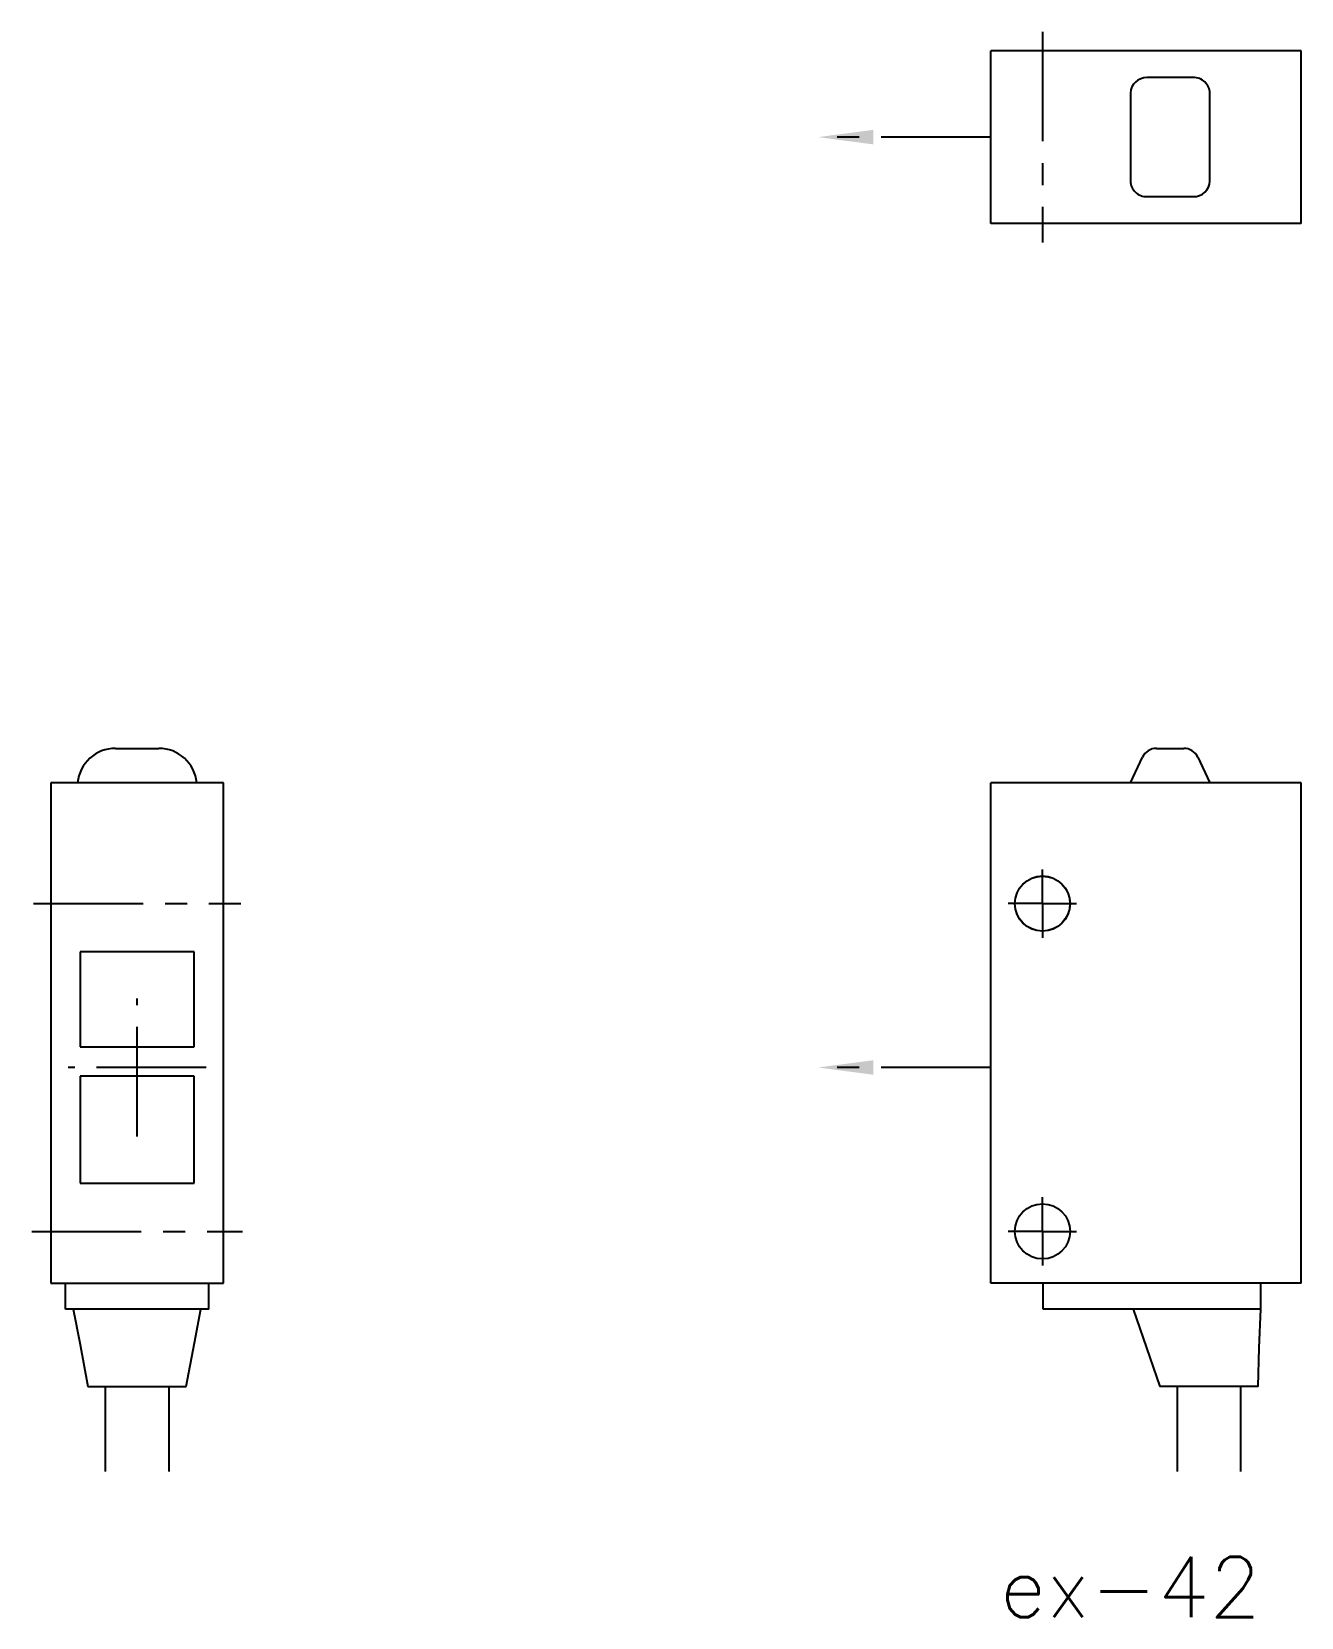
# Model space of a CAD drawing. Extents: x 33.1 to 106.7, y 72.1 to 164.
import ezdxf

# ---------------------------------------------------------------- set-up
doc = ezdxf.new("R2010")
doc.units = 0
doc.header["$MEASUREMENT"] = 0
doc.linetypes.add('CENTER', pattern=[10.16, 6.35, -1.27, 1.27, -1.27])
doc.layers.get('0').update_dxf_attribs({"linetype": 'CONTINUOUS'})
doc.styles.get("Standard").update_dxf_attribs({"font": 'txt', "bigfont": 'bigfont'})

msp = doc.modelspace()

# ---------------------------------------------------------------- linework, layer by layer
at = {"color": 4, "linetype": 'CENTER'}
for p, q in [((91.723, 163.969), (91.723, 151.749)), ((88.723, 157.859), (78.723, 157.859)), ((91.723, 113.429), (91.723, 115.408)), ((33.256, 113.429), (45.256, 113.429)), ((91.723, 113.429), (89.745, 113.429)), ((91.723, 113.429), (93.702, 113.429)), ((91.723, 113.429), (91.723, 111.45)), ((39.256, 99.929), (39.256, 107.929)), ((43.256, 103.929), (35.256, 103.929)), ((88.723, 103.929), (78.723, 103.929)), ((91.723, 94.429), (91.723, 96.408)), ((33.146, 94.429), (45.366, 94.429)), ((91.723, 94.429), (89.745, 94.429)), ((91.723, 94.429), (93.702, 94.429)), ((91.723, 94.429), (91.723, 92.45))]:
    msp.add_line(p, q, dxfattribs=at)
at = {"color": 7, "linetype": 'Continuous'}
for p, q in [((106.723, 162.859), (88.723, 162.859)), ((88.723, 152.859), (88.723, 162.859)), ((106.723, 152.859), (106.723, 162.859)), ((100.469, 161.309), (97.778, 161.309)), ((96.823, 160.406), (96.823, 157.859)), ((101.423, 157.859), (101.423, 160.406)), ((96.823, 157.859), (96.823, 155.313)), ((101.423, 155.313), (101.423, 157.859)), ((97.778, 154.409), (100.469, 154.409)), ((106.723, 152.859), (88.723, 152.859)), ((37.997, 122.429), (39.256, 122.429)), ((39.256, 122.429), (40.515, 122.429)), ((98.329, 122.429), (99.917, 122.429)), ((96.823, 120.429), (97.514, 121.909)), ((100.733, 121.909), (101.423, 120.429)), ((34.256, 120.429), (34.256, 91.429)), ((44.256, 120.429), (34.256, 120.429)), ((44.256, 91.429), (44.256, 120.429)), ((106.723, 120.429), (88.723, 120.429)), ((88.723, 91.429), (88.723, 120.429)), ((106.723, 91.429), (106.723, 120.429)), ((42.556, 110.629), (35.956, 110.629)), ((35.956, 110.629), (35.956, 105.129)), ((42.556, 105.129), (42.556, 110.629)), ((35.956, 105.129), (42.556, 105.129)), ((42.556, 103.429), (35.956, 103.429)), ((35.956, 103.429), (35.956, 97.229)), ((42.556, 97.229), (42.556, 103.429)), ((35.956, 97.229), (42.556, 97.229)), ((34.256, 91.429), (44.256, 91.429)), ((35.106, 89.929), (35.106, 91.429)), ((43.406, 89.929), (43.406, 91.429)), ((106.723, 91.429), (88.723, 91.429)), ((91.773, 89.929), (91.773, 91.429)), ((104.373, 89.929), (104.373, 91.429)), ((43.406, 89.929), (35.106, 89.929)), ((104.373, 89.929), (91.773, 89.929)), ((36.406, 85.429), (42.106, 85.429)), ((37.406, 85.429), (37.406, 80.515)), ((41.106, 80.515), (41.106, 85.429)), ((104.223, 85.429), (98.523, 85.429)), ((99.523, 85.429), (99.523, 80.515)), ((103.223, 80.515), (103.223, 85.429))]:
    msp.add_line(p, q, dxfattribs=at)
at = {"color": 7, "linetype": 'Continuous', "flags": 128}
for points in [[(35.556, 89.929), (35.94, 87.96), (36.406, 85.429)], [(42.106, 85.429), (42.571, 87.96), (42.956, 89.929)], [(96.973, 89.929), (97.761, 87.679), (98.523, 85.429)], [(104.223, 85.429), (104.286, 87.679), (104.373, 89.929)]]:
    msp.add_lwpolyline(points, dxfattribs=at)
at = {"color": 7, "linetype": 'Continuous'}
for centre in [(91.723, 113.429), (91.723, 94.429)]:
    msp.add_circle(centre, 1.6, dxfattribs=at)
msp.add_circle((91.723, 113.429), 1.593)
for centre, radius, start, end in [((97.758, 160.375), 0.935, 88.74072, 178.08902), ((100.497, 160.383), 0.927, 1.43518, 91.73508), ((97.75, 155.336), 0.927, 181.43518, 271.73508), ((100.489, 155.344), 0.935, 268.74072, 358.08902), ((37.997, 120.229), 2.2, 90, 174.78409), ((40.515, 120.229), 2.2, 5.21591, 90), ((98.329, 121.529), 0.9, 90, 155), ((99.917, 121.529), 0.9, 25, 90)]:
    msp.add_arc(centre, radius, start, end, dxfattribs=at)
at = {"color": 4, "linetype": 'CENTER'}
for points in [[(81.923, 158.281), (81.923, 157.438), (78.723, 157.859)], [(81.923, 104.35), (81.923, 103.507), (78.723, 103.929)]]:
    msp.add_solid(points, dxfattribs=at)

# ---------------------------------------------------------------- texts
at = {"color": 2}
msp.add_text('ex-42', height=3.5, dxfattribs=at).set_placement((89.242, 72.059))

doc.saveas('drawing.dxf')
